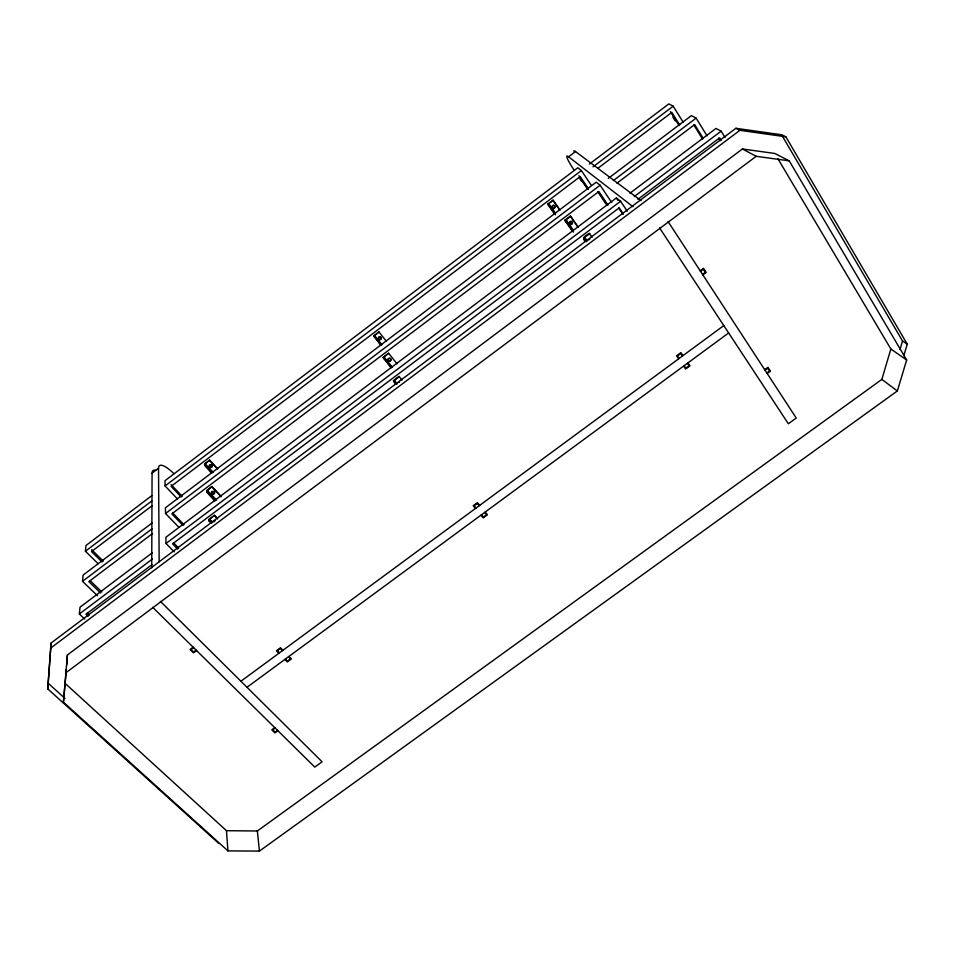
<?xml version="1.0" encoding="UTF-8"?>
<svg xmlns="http://www.w3.org/2000/svg" width="955" height="955" viewBox="0 0 955 955"><rect width="100%" height="100%" fill="white"/><g stroke="black" fill="none" stroke-linecap="round" stroke-linejoin="round"><path stroke-width="1.43" d="M151.726 567.795L152.072 473.191A27.504 7.377 51.8 0 1 155.82 470.266M218.468 843.158L47.75 688.889L51.093 643.013L735.899 128.292L781.56 134.762L785.846 136.816L907.25 344.158L903.824 355.594M47.75 688.889L51.093 643.013M63.424 702.188L67.411 654.975L742.429 148.98L774.78 153.457L789.212 160.846L906.665 360.011L897.342 390.965L259.438 851.096L227.935 850.893L63.424 702.188L66.396 669.288M66.707 664.99L67.411 654.975M84.756 619.103L79.361 613.981L80.017 607.213L152.334 552.766M97.458 595.729L82.512 581.297L83.109 575.077L152.012 523.042M98.138 563.725L85.413 551.238L85.962 545.52L151.821 495.621M65.382 683.601L226.466 830.683L257.361 830.993L881.859 379.41L890.86 349.005L777.812 158.566M899.992 349.506L902.535 340.983L781.56 134.762M152.072 473.191L158.53 468.284A27.516 7.222 51.9 0 1 173.906 473.656M574.134 170.241A28.459 2.817 53.9 0 1 568.595 156.823L575.519 151.559L641.044 200.669M589.414 164.069L668.834 103.904L673.179 106.172L683.35 122.527M177.379 498.844L165.072 485.94L581.368 170.539L591.288 185.27M85.413 551.238L151.797 500.969M593.043 166.85L673.179 106.172M217.704 468.929L209.599 460.155L204.573 463.975L204.692 465.443L211.497 473.119M380.759 345.185L373.787 335.874L378.968 331.946L386.5 341.436M204.597 464.309L209.599 460.155M373.906 336.148L378.968 331.946M554.724 214.23L547.693 204.239L553.017 200.204L559.94 210.088M547.693 204.239L553.243 200.407M204.692 465.443L205.253 463.808L213.323 472.51M374.312 337.055L374.587 335.635L381.964 344.791M547.907 204.442L548.636 205.122L549.328 204.597L555.285 213.037M152.143 505.673L91.477 551.584L102.066 561.994M597.675 168.486L671.819 112.38L679.709 125.021M608.251 178.418L691.36 115.639L696.111 118.11L706.998 135.801M178.955 527.399L165.525 513.492L600.122 185.234L611.689 202.496M82.512 581.297L152.132 528.736M613.385 180.555L696.111 118.11M221.059 496.337L211.938 486.561L206.686 490.524L206.817 492.123L214.756 501.005M391.132 367.866L383.206 357.325L388.601 353.243L397.065 363.855M209.766 494.153L206.722 490.894L211.938 486.561M572.69 231.516L564.811 220.271L570.386 216.069L578.133 227.171M206.722 490.894L207.402 490.369L216.51 500.086M573.358 230.334L566.578 220.689L564.811 220.271M570.624 216.284L565.062 220.498L573.477 232.077M206.817 492.123L207.402 490.369M383.767 358.614L384.471 358.077L384.041 357.086L392.35 367.353M565.849 221.238L566.578 220.689M152.633 533.487L88.839 581.619L100.538 592.96M616.906 183.229L694.643 124.568L703.262 138.511M627.22 211.21L620.595 201.278L616.357 197.948L165.907 537.259L166.015 543.467L174.24 551.871M629.942 193.208L715.964 128.447L721.156 131.157L725.036 137.508M166.015 543.467L620.595 201.278M79.361 613.981L152.454 558.997M634.311 196.491L721.156 131.157M211.139 523.376L209.145 521.167L209.002 519.425L214.481 515.294L217.537 518.529M395.919 384.411L393.46 380.699L399.106 376.437L402.031 380.186M211.079 521.979L209.038 519.818L214.481 515.294M583.505 237.771C600.409 228.114 576.211 237.091 586.298 241.687M209.038 519.818L209.754 519.281L212.798 522.504M393.603 381.021L399.106 376.437M587.086 240.672L584.52 237.437L583.756 238.01L586.322 241.245M209.145 521.167L209.754 519.281M394.081 382.107L394.821 381.546L394.343 380.46L397.113 383.874M584.627 238.822L585.391 238.249M151.929 564.692L85.962 614.28L88.111 616.333M637.904 199.297L719.581 137.89L721.121 140.421M50.424 648.278L739.91 130.31L785.846 136.816M65.489 673.084L756.193 156.31L789.212 160.846M193.161 647.203L190.081 649.484L193.483 652.814L196.551 650.546M700.194 270.79L703.525 268.319L706.211 272.438L702.868 274.909M193.579 647.621L191.024 649.519L193.567 652.026L196.121 650.128M700.528 271.304L703.31 269.238L705.315 272.33L702.534 274.395M240.911 681.249L723.783 325.571M246.999 687.29L728.641 332.949M274.789 727.662L271.817 729.835L274.956 732.915L277.917 730.754M764.704 369.692L767.927 367.341L770.399 371.137L767.187 373.489M275.183 728.044L272.7 729.859L275.052 732.175L277.535 730.372M765.015 370.17L767.701 368.212L769.551 371.053L766.877 373.011M735.899 128.292L739.91 130.31M742.429 148.98L756.193 156.31M902.535 340.983L907.25 344.158M890.86 349.005L906.665 360.011M881.859 379.41L897.342 390.965M568.595 156.823L633.01 206.71M581.368 170.539L577.811 167.746L164.988 480.699L165.072 485.94M600.122 185.234L596.242 182.19L165.43 507.797L165.525 513.492M48.43 683.434L64.952 698.415M549.328 204.597L548.6 203.916L555.404 213.705M87.239 613.05L89.4 615.104M90.092 580.568L101.863 591.993M152.645 607.273L314.792 767.092L322.098 761.792L160.452 601.435M91.644 549.662L103.259 561.098M173.559 542.822L178.704 548.098M279.326 652.85L277.32 650.797L280.364 648.541L282.37 650.606M285.438 659.117L287.431 661.158L290.463 658.926L288.482 656.873M177.726 549.125L172.58 543.849L619.21 207.844L623.293 213.956M278.812 653.22L276.413 650.761L280.472 647.753L282.883 650.236M284.936 659.487L287.324 661.934L291.371 658.962L288.983 656.503M172.783 513.038L184.017 524.713M183.026 525.525L171.816 513.886L598.833 191.549L607.953 205.122M181.223 496.994L171.1 486.358L580.163 176.603L588.471 188.911M209.002 519.425L211.043 521.573M171.064 484.591L182.25 496.361M214.517 515.7L217.573 518.935M211.974 486.931L221.106 496.707M207.581 467.532L211.664 471.925M209.634 460.489L217.585 469.096M209.861 520.63L211.855 522.839M207.51 491.61L215.448 500.492M205.349 464.942L212.153 472.63M475.96 508.012L474.122 505.768L477.273 503.452L479.112 505.684M481.571 514.817L483.397 517.037L486.537 514.733L484.71 512.513M475.435 508.394L473.226 505.708L477.428 502.617L479.637 505.302M481.045 515.199L483.242 517.861L487.42 514.793L485.236 512.119M393.46 380.699L396.241 384.113M383.206 357.325L385.056 359.617M386.906 361.897L388.757 364.189M390.75 366.78L383.325 357.612L388.601 353.243M373.787 335.874L380.4 344.194M394.821 381.546L396.659 383.862M384.471 358.077L391.837 367.341M374.981 336.554L381.427 344.683M548.636 205.122L555.44 214.768M553.017 200.204L559.714 209.873M565.778 219.948L573.406 230.967M570.386 216.069L577.882 226.944M584.52 237.437L587.062 241.114M589.331 233.378L592.088 237.258M679.136 358.352L677.465 355.929L680.724 353.529L682.383 355.964M684.198 365.753L685.845 368.152L689.092 365.777L687.445 363.366M678.587 358.758L676.594 355.845L680.939 352.646L682.932 355.558M683.661 366.147L685.642 369.036L689.964 365.861L687.982 362.96M578.969 175.66L588.149 189.245M579.458 177.176L586.955 188.266M579.088 177.439L581.571 181.104M597.902 191.943L606.198 204.275M598.367 191.74L607.499 205.337M618.625 207.951L622.767 214.159M616.357 197.948L617.992 200.419M659.583 227.899L788.353 423.769L796.243 418.039L668.07 221.548M670.362 111.604L679.029 125.475M672.845 117.119L675.209 120.903M693.843 124.986L702.438 138.905M718.626 138.236L720.177 140.779M257.361 830.993L259.438 851.096M226.466 830.683L227.935 850.893M158.53 468.284L159.151 561.791M213.574 491.3A1.48 1.313 -6.1 0 1 214.254 493.293A1.48 1.313 -6.1 0 1 211.915 493.413A1.48 1.313 -6.1 0 1 212.452 491.359M214.147 521.8A1.54 1.361 -7 0 1 214.433 521.132M214.708 520.857A1.54 1.361 -7 0 1 215.436 520.547M398.856 382.513A1.54 1.421 -24.2 0 1 399.488 382.036M378.634 337.294A1.421 1.325 -23.9 0 1 380.985 337.425A1.421 1.325 -23.9 0 1 379.768 339.419A1.421 1.325 -23.9 0 1 378.443 337.604M588.638 240.063A1.588 1.444 -49 0 1 588.865 239.705M589.522 239.216A1.588 1.444 -49 0 1 589.904 239.108M573.716 151.069A28.471 2.996 54 0 1 575.519 151.559M553.888 207.975A1.456 1.349 -51.6 0 0 554.366 205.54A1.456 1.349 -51.6 0 0 552.086 206.507A1.456 1.349 -51.6 0 0 553.888 207.975M554.115 208.178A1.456 1.349 -51.6 0 0 554.58 205.743A1.456 1.349 -51.6 0 0 552.3 206.71A1.456 1.349 -51.6 0 0 554.115 208.178M212.237 494.01A1.48 1.313 -6.1 0 0 214.565 493.019A1.48 1.313 -6.1 0 0 212.488 491.73A1.48 1.313 -6.1 0 0 212.237 494.01M389.163 360.978A1.48 1.373 -24.1 0 0 390.738 359.008A1.48 1.373 -24.1 0 0 388.243 358.782A1.48 1.373 -24.1 0 0 389.163 360.978M389.306 361.276A1.48 1.373 -24.1 0 0 390.882 359.307A1.48 1.373 -24.1 0 0 388.375 359.08A1.48 1.373 -24.1 0 0 389.306 361.276M570.875 224.246A1.516 1.397 -50.3 0 0 571.997 221.882A1.516 1.397 -50.3 0 0 569.502 222.252A1.516 1.397 -50.3 0 0 570.875 224.246M571.126 224.473A1.516 1.397 -50.2 0 0 572.248 222.109A1.516 1.397 -50.2 0 0 569.741 222.467A1.516 1.397 -50.2 0 0 571.126 224.473M209.861 467.007A1.421 1.277 -5.2 0 0 212.094 466.052A1.421 1.277 -5.2 0 0 210.1 464.799A1.421 1.277 -5.2 0 0 209.861 467.007M209.885 467.341A1.421 1.277 -5.2 0 0 212.117 466.398A1.421 1.277 -5.2 0 0 210.136 465.145A1.421 1.277 -5.2 0 0 209.885 467.341M379.648 339.694A1.421 1.325 -23.9 0 0 381.152 337.795A1.421 1.325 -23.9 0 0 378.753 337.569A1.421 1.325 -23.9 0 0 379.648 339.694"/></g></svg>
